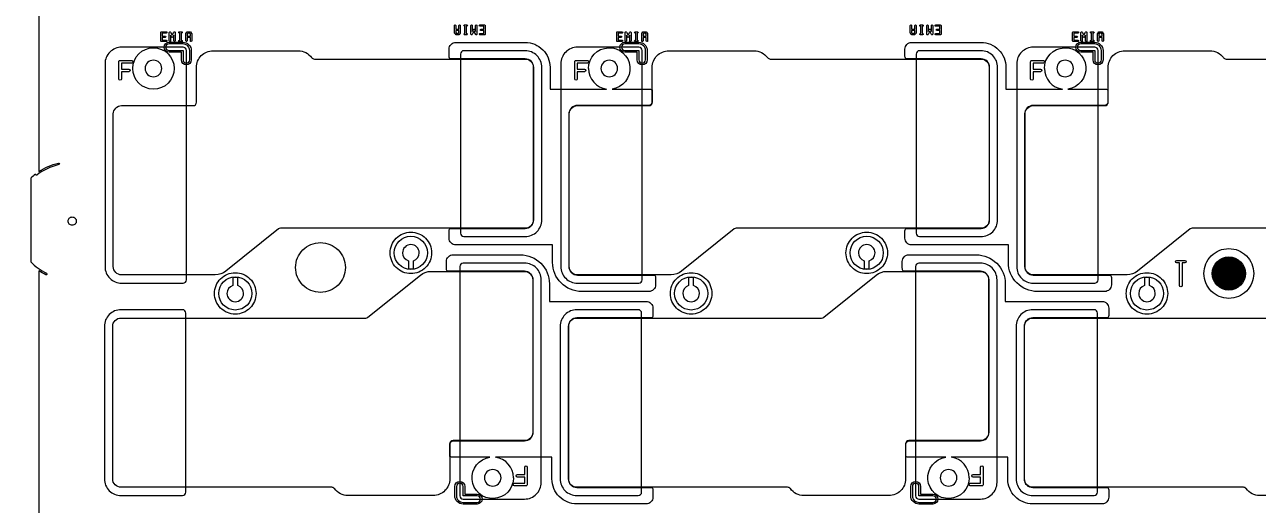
# Model space of a CAD drawing. Extents: x 2541 to 3941, y 2348 to 3338.
# Drawn here: x 2709.7 to 2783.9, y 3045.4 to 3074.4 of the extents above; entities that cross this region are included whole.
import ezdxf

# ---------------------------------------------------------------- set-up
doc = ezdxf.new("R2010")
doc.units = 0
doc.layers.get('0').update_dxf_attribs({"lineweight": 0})
doc.layers.get('Defpoints').update_dxf_attribs({"lineweight": 0})
doc.layers.add('EMI-T', color=6, linetype='Continuous', lineweight=0)
doc.layers.add('尺寸線', color=3, linetype='Continuous', lineweight=0)
doc.layers.add('t_layer0', color=1, linetype='Continuous')
doc.styles.get("Standard").update_dxf_attribs({"font": 'simplex.shx', "height": 2.7})
doc.dimstyles.get("Standard").update_dxf_attribs({"dimtxt": 6, "dimasz": 0.18, "dimexe": 0.18, "dimexo": 0.0625, "dimgap": 0.09, "dimtad": 0, "dimtih": 1, "dimtoh": 1, "dimdec": 4, "dimzin": 0, "dimdsep": 46, "dimtxsty": 'Standard', "dimcen": 0.09, "dimadec": 0, "dimazin": 0, "dimtfac": 1, "dimtdec": 4, "dimtofl": 0, "dimtmove": 0, "dimatfit": 3, "dimfxl": 0, "dimtolj": 1, "dimtzin": 0, "dimarcsym": 0})

# ---------------------------------------------------------------- blocks, each defined once
blk = doc.blocks.new('PAD_R1')
at = {"const_width": 0.5}
blk.add_lwpolyline([(0.25, 0, 1), (-0.25, 0, 1)], format="xyb", close=True, dxfattribs=at)
blk = doc.blocks.new('*D34')
at = {"layer": 'Defpoints', "color": 0, "linetype": 'Continuous'}
for p in [(2688.35, 3101.014), (2717.414, 3100.624), (2712.612, 2742.594)]:
    blk.add_point(p, dxfattribs=at)
at = {"layer": '尺寸線', "color": 0, "linetype": 'Continuous', "lineweight": -2}
for p, q in [((2688.348, 3100.834), (2685.968, 2923.439)), ((2717.352, 3100.625), (2688.17, 3101.016)), ((2683.55, 2743.164), (2685.93, 2920.559)), ((2712.549, 2742.595), (2683.368, 2742.986))]:
    blk.add_line(p, q, dxfattribs=at)
at = {"layer": '尺寸線', "color": 0, "linetype": 'Continuous'}
for points in [[(2688.378, 3100.833), (2688.318, 3100.834), (2688.35, 3101.014)], [(2683.52, 2743.164), (2683.58, 2743.163), (2683.548, 2742.984)]]:
    blk.add_solid(points, dxfattribs=at)
at = {"layer": '尺寸線', "color": 0, "linetype": 'Continuous', "insert": (2685.949, 2921.999), "char_height": 2.7, "attachment_point": 5}
blk.add_mtext('\\A1;358.0624', dxfattribs=at)

msp = doc.modelspace()

# ---------------------------------------------------------------- linework, layer by layer
for p, q in [((2719.0453, 3073.3317), (2718.97577, 3073.3317)), ((2736.22814, 3073.74094), (2736.15861, 3073.74094)), ((2746.5153, 3073.3317), (2746.44577, 3073.3317)), ((2763.69814, 3073.74094), (2763.62861, 3073.74094)), ((2773.9853, 3073.3317), (2773.91577, 3073.3317))]:
    msp.add_line(p, q)
at = {"linetype": 'Continuous'}
for points in [[(2859.72466, 3110.3846), (2859.72466, 3108.2646), (2859.86672, 3108.2646), (2859.86672, 3106.7646), (2853.66672, 3106.7646), (2853.66672, 3107.72034), (2851.16672, 3107.72034), (2851.16672, 3106.7646), (2844.96672, 3106.7646), (2844.96672, 3107.72034), (2842.46672, 3107.72034), (2842.46672, 3106.7646), (2836.26672, 3106.7646), (2836.26672, 3107.6146), (2834.01672, 3107.6146), (2834.01672, 3115.0146), (2712.62077, 3115.0146, -0.117594), (2712.08276, 3114.25859, -0.169419), (2712.51672, 3113.0146, -0.414214), (2710.51672, 3111.0146), (2710.51672, 3065.50792)], [(2718.36623, 3073.3717), (2718.36623, 3073.88791, -0.782664), (2718.44145, 3073.90722), (2718.5453, 3073.71435)], [(2718.5453, 3073.71435), (2718.64916, 3073.90722, -0.782665), (2718.72438, 3073.88791), (2718.72438, 3073.3717, -1), (2718.64438, 3073.3717), (2718.64438, 3073.72959)], [(2718.97577, 3073.3317, -1), (2718.97577, 3073.4117), (2719.0053, 3073.4117), (2719.0053, 3073.84825), (2718.97577, 3073.84825, -1), (2718.97577, 3073.92825), (2719.0453, 3073.92825), (2719.11484, 3073.92825, -1), (2719.11484, 3073.84825), (2719.0853, 3073.84825), (2719.0853, 3073.4117), (2719.11484, 3073.4117, -1), (2719.11484, 3073.3317), (2719.0453, 3073.3317)], [(2719.36623, 3073.3717), (2719.36623, 3073.62997), (2719.36623, 3073.80216, -0.173189), (2719.37527, 3073.82748), (2719.4445, 3073.9132, -0.228301), (2719.47577, 3073.92825), (2719.61484, 3073.92825, -0.228253), (2719.64611, 3073.9132), (2719.71534, 3073.82748, -0.173127), (2719.72438, 3073.80216), (2719.72438, 3073.62997)], [(2735.54907, 3073.86704), (2735.54907, 3074.03922), (2735.54907, 3074.2975, -1), (2735.62907, 3074.2975), (2735.62907, 3074.07922), (2735.82722, 3074.07922), (2735.82722, 3074.2975, -1), (2735.90722, 3074.2975), (2735.90722, 3074.03922)], [(2735.90722, 3074.03922), (2735.90722, 3073.86704, -0.173189), (2735.89818, 3073.84172), (2735.82895, 3073.756, -0.228301), (2735.79768, 3073.74094), (2735.65861, 3073.74094, -0.228253), (2735.62734, 3073.756), (2735.55811, 3073.84172, -0.173127), (2735.54907, 3073.86704)], [(2736.15861, 3073.74094, -1), (2736.15861, 3073.82094), (2736.18814, 3073.82094), (2736.18814, 3074.2575), (2736.15861, 3074.2575, -1), (2736.15861, 3074.3375), (2736.22814, 3074.3375), (2736.29768, 3074.3375, -1), (2736.29768, 3074.2575), (2736.26814, 3074.2575), (2736.26814, 3073.82094), (2736.29768, 3073.82094, -1), (2736.29768, 3073.74094), (2736.22814, 3073.74094)], [(2736.54907, 3073.78129), (2736.54907, 3074.2975, -1), (2736.62907, 3074.2975), (2736.62907, 3073.9396)], [(2736.72814, 3073.95485), (2736.62429, 3073.76198, -0.782665), (2736.54907, 3073.78129)], [(2736.62907, 3073.9396), (2736.69292, 3074.05819, -0.597324), (2736.76336, 3074.05819), (2736.82722, 3073.9396)], [(2736.82722, 3073.9396), (2736.82722, 3074.2975, -1), (2736.90722, 3074.2975), (2736.90722, 3073.78129, -0.782664), (2736.832, 3073.76198), (2736.72814, 3073.95485)], [(2737.08907, 3073.74094, -1), (2737.08907, 3073.82094), (2737.32722, 3073.82094), (2737.32722, 3073.99922), (2737.15861, 3073.99922, -1), (2737.15861, 3074.07922), (2737.32722, 3074.07922), (2737.32722, 3074.2575), (2737.08907, 3074.2575, -1), (2737.08907, 3074.3375), (2737.36722, 3074.3375, -0.414265), (2737.40722, 3074.2975), (2737.40722, 3074.03922)], [(2737.40722, 3074.03922), (2737.40722, 3073.78094, -0.414265), (2737.36722, 3073.74094), (2737.08907, 3073.74094)], [(2745.83623, 3073.3717), (2745.83623, 3073.88791, -0.782664), (2745.91145, 3073.90722), (2746.0153, 3073.71435)], [(2746.0153, 3073.71435), (2746.11916, 3073.90722, -0.782665), (2746.19438, 3073.88791), (2746.19438, 3073.3717, -1), (2746.11438, 3073.3717), (2746.11438, 3073.72959)], [(2746.44577, 3073.3317, -1), (2746.44577, 3073.4117), (2746.4753, 3073.4117), (2746.4753, 3073.84825), (2746.44577, 3073.84825, -1), (2746.44577, 3073.92825), (2746.5153, 3073.92825), (2746.58484, 3073.92825, -1), (2746.58484, 3073.84825), (2746.5553, 3073.84825), (2746.5553, 3073.4117), (2746.58484, 3073.4117, -1), (2746.58484, 3073.3317), (2746.5153, 3073.3317)], [(2746.83623, 3073.3717), (2746.83623, 3073.62997), (2746.83623, 3073.80216, -0.173189), (2746.84527, 3073.82748), (2746.9145, 3073.9132, -0.228301), (2746.94577, 3073.92825), (2747.08484, 3073.92825, -0.228253), (2747.11611, 3073.9132), (2747.18534, 3073.82748, -0.173127), (2747.19438, 3073.80216), (2747.19438, 3073.62997)], [(2763.01907, 3073.86704), (2763.01907, 3074.03922), (2763.01907, 3074.2975, -1), (2763.09907, 3074.2975), (2763.09907, 3074.07922), (2763.29722, 3074.07922), (2763.29722, 3074.2975, -1), (2763.37722, 3074.2975), (2763.37722, 3074.03922)], [(2763.37722, 3074.03922), (2763.37722, 3073.86704, -0.173189), (2763.36818, 3073.84172), (2763.29895, 3073.756, -0.228301), (2763.26768, 3073.74094), (2763.12861, 3073.74094, -0.228253), (2763.09734, 3073.756), (2763.02811, 3073.84172, -0.173127), (2763.01907, 3073.86704)], [(2763.62861, 3073.74094, -1), (2763.62861, 3073.82094), (2763.65814, 3073.82094), (2763.65814, 3074.2575), (2763.62861, 3074.2575, -1), (2763.62861, 3074.3375), (2763.69814, 3074.3375), (2763.76768, 3074.3375, -1), (2763.76768, 3074.2575), (2763.73814, 3074.2575), (2763.73814, 3073.82094), (2763.76768, 3073.82094, -1), (2763.76768, 3073.74094), (2763.69814, 3073.74094)], [(2764.01907, 3073.78129), (2764.01907, 3074.2975, -1), (2764.09907, 3074.2975), (2764.09907, 3073.9396)], [(2764.19814, 3073.95485), (2764.09429, 3073.76198, -0.782665), (2764.01907, 3073.78129)], [(2764.09907, 3073.9396), (2764.16292, 3074.05819, -0.597324), (2764.23336, 3074.05819), (2764.29722, 3073.9396)], [(2764.29722, 3073.9396), (2764.29722, 3074.2975, -1), (2764.37722, 3074.2975), (2764.37722, 3073.78129, -0.782664), (2764.302, 3073.76198), (2764.19814, 3073.95485)], [(2764.55907, 3073.74094, -1), (2764.55907, 3073.82094), (2764.79722, 3073.82094), (2764.79722, 3073.99922), (2764.62861, 3073.99922, -1), (2764.62861, 3074.07922), (2764.79722, 3074.07922), (2764.79722, 3074.2575), (2764.55907, 3074.2575, -1), (2764.55907, 3074.3375), (2764.83722, 3074.3375, -0.414265), (2764.87722, 3074.2975), (2764.87722, 3074.03922)], [(2764.87722, 3074.03922), (2764.87722, 3073.78094, -0.414265), (2764.83722, 3073.74094), (2764.55907, 3073.74094)], [(2773.30623, 3073.3717), (2773.30623, 3073.88791, -0.782664), (2773.38145, 3073.90722), (2773.4853, 3073.71435)], [(2773.4853, 3073.71435), (2773.58916, 3073.90722, -0.782665), (2773.66438, 3073.88791), (2773.66438, 3073.3717, -1), (2773.58438, 3073.3717), (2773.58438, 3073.72959)], [(2773.91577, 3073.3317, -1), (2773.91577, 3073.4117), (2773.9453, 3073.4117), (2773.9453, 3073.84825), (2773.91577, 3073.84825, -1), (2773.91577, 3073.92825), (2773.9853, 3073.92825), (2774.05484, 3073.92825, -1), (2774.05484, 3073.84825), (2774.0253, 3073.84825), (2774.0253, 3073.4117), (2774.05484, 3073.4117, -1), (2774.05484, 3073.3317), (2773.9853, 3073.3317)], [(2774.30623, 3073.3717), (2774.30623, 3073.62997), (2774.30623, 3073.80216, -0.173189), (2774.31527, 3073.82748), (2774.3845, 3073.9132, -0.228301), (2774.41577, 3073.92825), (2774.55484, 3073.92825, -0.228253), (2774.58611, 3073.9132), (2774.65534, 3073.82748, -0.173127), (2774.66438, 3073.80216), (2774.66438, 3073.62997)], [(2718.44623, 3073.72959), (2718.44623, 3073.3717, -1), (2718.36623, 3073.3717)], [(2718.64438, 3073.72959), (2718.58052, 3073.61101, -0.597324), (2718.51008, 3073.61101), (2718.44623, 3073.72959)], [(2719.72438, 3073.62997), (2719.72438, 3073.3717, -1), (2719.64438, 3073.3717), (2719.64438, 3073.58997), (2719.44623, 3073.58997), (2719.44623, 3073.3717, -1), (2719.36623, 3073.3717)], [(2735.2303, 3061.4846), (2735.2303, 3061.8846, -0.124386), (2735.27831, 3062.0746), (2739.8152, 3062.0746, 0.414365), (2740.32507, 3062.58473), (2740.32507, 3071.7846, 0.414366), (2739.8152, 3072.29473), (2735.27831, 3072.29473, -0.124392), (2735.2303, 3072.48473), (2735.2303, 3072.88473, -0.414218), (2735.6303, 3073.28473), (2739.8152, 3073.28473, -0.414364), (2741.31507, 3071.78409), (2741.31507, 3070.47473), (2744.7203, 3070.47473)], [(2745.91623, 3073.72959), (2745.91623, 3073.3717, -1), (2745.83623, 3073.3717)], [(2746.11438, 3073.72959), (2746.05052, 3073.61101, -0.597324), (2745.98008, 3073.61101), (2745.91623, 3073.72959)], [(2747.19438, 3073.62997), (2747.19438, 3073.3717, -1), (2747.11438, 3073.3717), (2747.11438, 3073.58997), (2746.91623, 3073.58997), (2746.91623, 3073.3717, -1), (2746.83623, 3073.3717)], [(2762.7003, 3061.4846), (2762.7003, 3061.8846, -0.124386), (2762.74831, 3062.0746), (2767.2852, 3062.0746, 0.414365), (2767.79507, 3062.58473), (2767.79507, 3071.7846, 0.414366), (2767.2852, 3072.29473), (2762.74831, 3072.29473, -0.124392), (2762.7003, 3072.48473), (2762.7003, 3072.88473, -0.414218), (2763.1003, 3073.28473), (2767.2852, 3073.28473, -0.414364), (2768.78507, 3071.78409), (2768.78507, 3070.47473), (2772.1903, 3070.47473)], [(2773.38623, 3073.72959), (2773.38623, 3073.3717, -1), (2773.30623, 3073.3717)], [(2773.58438, 3073.72959), (2773.52052, 3073.61101, -0.597324), (2773.45008, 3073.61101), (2773.38623, 3073.72959)], [(2774.66438, 3073.62997), (2774.66438, 3073.3717, -1), (2774.58438, 3073.3717), (2774.58438, 3073.58997), (2774.38623, 3073.58997), (2774.38623, 3073.3717, -1), (2774.30623, 3073.3717)], [(2743.63437, 3071.71391, -2.205962), (2745.04845, 3070.47473), (2747.27218, 3070.47473, -0.124388), (2747.46218, 3070.42672), (2747.46218, 3069.67473, -0.414224), (2747.27218, 3069.48473), (2742.9652, 3069.48473, 0.414218), (2742.45508, 3068.9746), (2742.45508, 3059.77472, 0.414217), (2742.9652, 3059.2646), (2747.62418, 3059.2646, -0.124388), (2747.67218, 3059.0746), (2747.67218, 3058.6746, -0.414218), (2747.27218, 3058.2746), (2743.21508, 3058.2746, -0.414215), (2741.46508, 3060.0246), (2741.46508, 3061.0846), (2735.6303, 3061.0846, -0.414218), (2735.2303, 3061.4846)], [(2771.10437, 3071.71391, -2.205962), (2772.51845, 3070.47473), (2774.74218, 3070.47473, -0.124388), (2774.93218, 3070.42672), (2774.93218, 3069.67473, -0.414224), (2774.74218, 3069.48473), (2770.4352, 3069.48473, 0.414218), (2769.92508, 3068.9746), (2769.92508, 3059.77472, 0.414217), (2770.4352, 3059.2646), (2775.09418, 3059.2646, -0.124388), (2775.14218, 3059.0746), (2775.14218, 3058.6746, -0.414218), (2774.74218, 3058.2746), (2770.68508, 3058.2746, -0.414215), (2768.93508, 3060.0246), (2768.93508, 3061.0846), (2763.1003, 3061.0846, -0.414218), (2762.7003, 3061.4846)], [(2710.51672, 3065.50792, -0.089115), (2711.68369, 3066.01689, -1), (2711.70683, 3065.9196, 0.10603), (2710.38175, 3065.28802, -0.79536), (2710.30646, 3065.34987, 0.026722), (2710.01672, 3065.09801), (2710.01672, 3060.06511, 0.084762), (2710.97115, 3059.37434, -1), (2710.92699, 3059.28462, -0.032932), (2710.51672, 3059.52127)], [(2735.07127, 3059.6846), (2735.07127, 3060.0846, -0.414218), (2735.47127, 3060.4846), (2739.52837, 3060.4846, -0.414215), (2741.27837, 3058.7346), (2741.27837, 3057.6746), (2747.11314, 3057.6746, -0.414218), (2747.51314, 3057.2746), (2747.51314, 3056.8746, -0.124388), (2747.46514, 3056.6846), (2742.92825, 3056.6846, 0.414365), (2742.41838, 3056.17447), (2742.41838, 3046.9746, 0.414366), (2742.92825, 3046.46446), (2747.46514, 3046.46446, -0.124388), (2747.51314, 3046.27446), (2747.51314, 3045.87446, -0.414218), (2747.11314, 3045.47446), (2742.92825, 3045.47446, -0.414364), (2741.42838, 3046.9751), (2741.42838, 3048.28447), (2738.02315, 3048.28447)], [(2762.54127, 3059.6846), (2762.54127, 3060.0846, -0.414218), (2762.94127, 3060.4846), (2766.99837, 3060.4846, -0.414215), (2768.74837, 3058.7346), (2768.74837, 3057.6746), (2774.58314, 3057.6746, -0.414218), (2774.98314, 3057.2746), (2774.98314, 3056.8746, -0.124388), (2774.93514, 3056.6846), (2770.39825, 3056.6846, 0.414365), (2769.88838, 3056.17447), (2769.88838, 3046.9746, 0.414366), (2770.39825, 3046.46446), (2774.93514, 3046.46446, -0.124388), (2774.98314, 3046.27446), (2774.98314, 3045.87446, -0.414218), (2774.58314, 3045.47446), (2770.39825, 3045.47446, -0.414364), (2768.89838, 3046.9751), (2768.89838, 3048.28447), (2765.49315, 3048.28447)], [(2710.51672, 3059.52127), (2710.51672, 2917.09717, -0.142084), (2713.27892, 2917.45616), (2713.27892, 2916.94958, 0.19212), (2710.01672, 2916.25625), (2710.01672, 2908.77294, 0.192121), (2713.27892, 2908.07962), (2713.27892, 2907.57303, -0.142084), (2710.51672, 2907.93202), (2710.51672, 2775.50792)], [(2739.10907, 3047.04528, -2.205962), (2737.695, 3048.28447), (2735.47127, 3048.28447, -0.124386), (2735.28127, 3048.33247), (2735.28127, 3049.08447, -0.414224), (2735.47127, 3049.27447), (2739.77824, 3049.27447, 0.414218), (2740.28837, 3049.78459), (2740.28837, 3058.98447, 0.414217), (2739.77824, 3059.4946), (2735.11927, 3059.4946, -0.124392), (2735.07127, 3059.6846)], [(2766.57907, 3047.04528, -2.205962), (2765.165, 3048.28447), (2762.94127, 3048.28447, -0.124386), (2762.75127, 3048.33247), (2762.75127, 3049.08447, -0.414224), (2762.94127, 3049.27447), (2767.24824, 3049.27447, 0.414218), (2767.75837, 3049.78459), (2767.75837, 3058.98447, 0.414217), (2767.24824, 3059.4946), (2762.58927, 3059.4946, -0.124392), (2762.54127, 3059.6846)], [(2739.17075, 3046.5658, -1), (2739.17075, 3046.7158), (2739.79112, 3046.7158), (2739.79112, 3047.08732), (2739.3446, 3047.08732, -1), (2739.3446, 3047.23732), (2739.79112, 3047.23732), (2739.79112, 3047.68385, -1), (2739.94112, 3047.68385), (2739.94112, 3047.16232)], [(2739.94112, 3047.16232), (2739.94112, 3046.6408, -0.414241), (2739.86612, 3046.5658), (2739.17075, 3046.5658)], [(2766.64075, 3046.5658, -1), (2766.64075, 3046.7158), (2767.26112, 3046.7158), (2767.26112, 3047.08732), (2766.8146, 3047.08732, -1), (2766.8146, 3047.23732), (2767.26112, 3047.23732), (2767.26112, 3047.68385, -1), (2767.41112, 3047.68385), (2767.41112, 3047.16232)], [(2767.41112, 3047.16232), (2767.41112, 3046.6408, -0.414241), (2767.33612, 3046.5658), (2766.64075, 3046.5658)]]:
    msp.add_lwpolyline(points, format="xyb", dxfattribs=at)
for points in [[(2717.86623, 3073.3717), (2717.86623, 3073.62997), (2717.86623, 3073.88825, -0.414265), (2717.90623, 3073.92825), (2718.18438, 3073.92825, -1), (2718.18438, 3073.84825), (2717.94623, 3073.84825), (2717.94623, 3073.66997), (2718.11484, 3073.66997, -1), (2718.11484, 3073.58997), (2717.94623, 3073.58997), (2717.94623, 3073.4117), (2718.18438, 3073.4117, -1), (2718.18438, 3073.3317), (2717.90623, 3073.3317, -0.414265)], [(2745.33623, 3073.3717), (2745.33623, 3073.62997), (2745.33623, 3073.88825, -0.414265), (2745.37623, 3073.92825), (2745.65438, 3073.92825, -1), (2745.65438, 3073.84825), (2745.41623, 3073.84825), (2745.41623, 3073.66997), (2745.58484, 3073.66997, -1), (2745.58484, 3073.58997), (2745.41623, 3073.58997), (2745.41623, 3073.4117), (2745.65438, 3073.4117, -1), (2745.65438, 3073.3317), (2745.37623, 3073.3317, -0.414265)], [(2772.80623, 3073.3717), (2772.80623, 3073.62997), (2772.80623, 3073.88825, -0.414265), (2772.84623, 3073.92825), (2773.12438, 3073.92825, -1), (2773.12438, 3073.84825), (2772.88623, 3073.84825), (2772.88623, 3073.66997), (2773.05484, 3073.66997, -1), (2773.05484, 3073.58997), (2772.88623, 3073.58997), (2772.88623, 3073.4117), (2773.12438, 3073.4117, -1), (2773.12438, 3073.3317), (2772.84623, 3073.3317, -0.414265)], [(2718.35244, 3072.69531, -1), (2718.35244, 3073.29531), (2719.19715, 3073.29531, -0.414217), (2719.69715, 3072.79531), (2719.69715, 3072.23231, -1), (2719.09715, 3072.23231), (2719.09715, 3072.69531)], [(2718.35244, 3072.79531), (2719.19715, 3072.79531), (2719.19715, 3072.24124, 1), (2719.59715, 3072.24124), (2719.59715, 3072.79531, 0.414218), (2719.19715, 3073.19531), (2718.35244, 3073.19531, 1)], [(2745.82244, 3072.69531, -1), (2745.82244, 3073.29531), (2746.66715, 3073.29531, -0.414217), (2747.16715, 3072.79531), (2747.16715, 3072.23231, -1), (2746.56715, 3072.23231), (2746.56715, 3072.69531)], [(2745.82244, 3072.79531), (2746.66715, 3072.79531), (2746.66715, 3072.24124, 1), (2747.06715, 3072.24124), (2747.06715, 3072.79531, 0.414218), (2746.66715, 3073.19531), (2745.82244, 3073.19531, 1)], [(2773.29244, 3072.69531, -1), (2773.29244, 3073.29531), (2774.13715, 3073.29531, -0.414217), (2774.63715, 3072.79531), (2774.63715, 3072.23231, -1), (2774.03715, 3072.23231), (2774.03715, 3072.69531)], [(2773.29244, 3072.79531), (2774.13715, 3072.79531), (2774.13715, 3072.24124, 1), (2774.53715, 3072.24124), (2774.53715, 3072.79531, 0.414218), (2774.13715, 3073.19531), (2773.29244, 3073.19531, 1)], [(2714.99508, 3059.77472), (2714.99508, 3068.9746, -0.414219), (2715.4952, 3069.47473), (2719.80218, 3069.47473, 0.414223), (2720.00218, 3069.67473), (2720.00218, 3071.77952, -0.414215), (2721.00218, 3072.77952), (2726.13907, 3072.77952, -0.24029), (2726.94871, 3072.36692, 0.240069), (2727.11015, 3072.28473), (2739.8152, 3072.28473, -0.414366), (2740.31507, 3071.7846), (2740.31507, 3062.58472, -0.414365), (2739.8152, 3062.0846), (2725.06567, 3062.0846, 0.170771), (2724.94046, 3062.04056), (2721.76951, 3059.49481, -0.170765), (2721.14341, 3059.2746), (2715.4952, 3059.2746, -0.414218)], [(2742.46508, 3059.77472), (2742.46508, 3068.9746, -0.414219), (2742.9652, 3069.47473), (2747.27218, 3069.47473, 0.414223), (2747.47218, 3069.67473), (2747.47218, 3071.77952, -0.414215), (2748.47218, 3072.77952), (2753.60907, 3072.77952, -0.24029), (2754.41871, 3072.36692, 0.240069), (2754.58015, 3072.28473), (2767.2852, 3072.28473, -0.414366), (2767.78507, 3071.7846), (2767.78507, 3062.58472, -0.414365), (2767.2852, 3062.0846), (2752.53567, 3062.0846, 0.170771), (2752.41046, 3062.04056), (2749.23951, 3059.49481, -0.170765), (2748.61341, 3059.2746), (2742.9652, 3059.2746, -0.414218)], [(2769.93508, 3059.77472), (2769.93508, 3068.9746, -0.414219), (2770.4352, 3069.47473), (2774.74218, 3069.47473, 0.414223), (2774.94218, 3069.67473), (2774.94218, 3071.77952, -0.414215), (2775.94218, 3072.77952), (2781.07907, 3072.77952, -0.24029), (2781.88871, 3072.36692, 0.240069), (2782.05015, 3072.28473), (2794.7552, 3072.28473, -0.414366), (2795.25507, 3071.7846), (2795.25507, 3062.58472, -0.414365), (2794.7552, 3062.0846), (2780.00567, 3062.0846, 0.170771), (2779.88046, 3062.04056), (2776.70951, 3059.49481, -0.170765), (2776.08341, 3059.2746), (2770.4352, 3059.2746, -0.414218)], [(2715.33233, 3071.07535), (2715.33233, 3071.59687), (2715.33233, 3072.1184, -0.414241), (2715.40733, 3072.1934), (2716.10269, 3072.1934, -1), (2716.10269, 3072.0434), (2715.48233, 3072.0434), (2715.48233, 3071.67187), (2715.92885, 3071.67187, -1), (2715.92885, 3071.52187), (2715.48233, 3071.52187), (2715.48233, 3071.07535, -1)], [(2716.91437, 3071.71391, 0.414217), (2717.41437, 3071.21391, 0.414217), (2717.91437, 3071.71391, 0.414217), (2717.41437, 3072.21391, 0.414217)], [(2742.80233, 3071.07535), (2742.80233, 3071.59687), (2742.80233, 3072.1184, -0.414241), (2742.87733, 3072.1934), (2743.57269, 3072.1934, -1), (2743.57269, 3072.0434), (2742.95233, 3072.0434), (2742.95233, 3071.67187), (2743.39885, 3071.67187, -1), (2743.39885, 3071.52187), (2742.95233, 3071.52187), (2742.95233, 3071.07535, -1)], [(2744.38437, 3071.71391, 0.414217), (2744.88437, 3071.21391, 0.414217), (2745.38437, 3071.71391, 0.414217), (2744.88437, 3072.21391, 0.414217)], [(2770.27233, 3071.07535), (2770.27233, 3071.59687), (2770.27233, 3072.1184, -0.414241), (2770.34733, 3072.1934), (2771.04269, 3072.1934, -1), (2771.04269, 3072.0434), (2770.42233, 3072.0434), (2770.42233, 3071.67187), (2770.86885, 3071.67187, -1), (2770.86885, 3071.52187), (2770.42233, 3071.52187), (2770.42233, 3071.07535, -1)], [(2771.85437, 3071.71391, 0.414217), (2772.35437, 3071.21391, 0.414217), (2772.85437, 3071.71391, 0.414217), (2772.35437, 3072.21391, 0.414217)], [(2712.26672, 3062.5146, -0.414222), (2712.51672, 3062.7646, -0.414222), (2712.76672, 3062.5146, -0.414222), (2712.51672, 3062.2646, -0.414222)], [(2731.67699, 3060.60071, -0.414215), (2732.92699, 3061.85071, -0.414215), (2734.17699, 3060.60071, -0.414215), (2732.92699, 3059.35071, -0.414215)], [(2759.14699, 3060.60071, -0.414215), (2760.39699, 3061.85071, -0.414215), (2761.64699, 3060.60071, -0.414215), (2760.39699, 3059.35071, -0.414215)], [(2725.97892, 3059.72021, -0.414215), (2727.47892, 3061.22021, -0.414215), (2728.97892, 3059.72021, -0.414215), (2727.47892, 3058.22021, -0.414215)], [(2732.42699, 3060.60071, 0.327542), (2732.77699, 3060.12374), (2732.77699, 3059.64957), (2733.07699, 3059.64957), (2733.07699, 3060.12374, 0.327544), (2733.42699, 3060.60071, 0.414217), (2732.92699, 3061.10071, 0.414217)], [(2759.89699, 3060.60071, 0.327542), (2760.24699, 3060.12374), (2760.24699, 3059.64957), (2760.54699, 3059.64957), (2760.54699, 3060.12374, 0.327544), (2760.89699, 3060.60071, 0.414217), (2760.39699, 3061.10071, 0.414217)], [(2780.71865, 3059.36067, -0.414215), (2782.21865, 3060.86067, -0.414215), (2783.71865, 3059.36067, -0.414215), (2782.21865, 3057.86067, -0.414215)], [(2779.07963, 3060.00059, -1), (2779.07963, 3060.15059), (2779.32798, 3060.15059), (2779.57632, 3060.15059, -1), (2779.57632, 3060.00059), (2779.40298, 3060.00059), (2779.40298, 3058.63519, -1), (2779.25298, 3058.63519), (2779.25298, 3060.00059)], [(2714.95838, 3046.97459), (2714.95838, 3056.17447, -0.414365), (2715.45825, 3056.6746), (2730.20778, 3056.6746, 0.170771), (2730.33299, 3056.71863), (2733.50394, 3059.26438, -0.170765), (2734.13004, 3059.4846), (2739.77824, 3059.4846, -0.414218), (2740.27837, 3058.98447), (2740.27837, 3049.78459, -0.414219), (2739.77824, 3049.28447), (2735.47127, 3049.28447, 0.414223), (2735.27127, 3049.08447), (2735.27127, 3046.97967, -0.414215), (2734.27127, 3045.97967), (2729.13437, 3045.97967, -0.24029), (2728.32474, 3046.39227, 0.240069), (2728.1633, 3046.47446), (2715.45825, 3046.47446, -0.414366)], [(2721.09646, 3058.15848, -0.414215), (2722.34646, 3059.40848, -0.414215), (2723.59646, 3058.15848, -0.414215), (2722.34646, 3056.90848, -0.414215)], [(2721.84646, 3058.15848, 0.414217), (2722.34646, 3057.65848, 0.414217), (2722.84646, 3058.15848, 0.327542), (2722.49646, 3058.63545), (2722.49646, 3059.10962), (2722.19646, 3059.10962), (2722.19646, 3058.63545, 0.327544)], [(2742.42838, 3046.97459), (2742.42838, 3056.17447, -0.414365), (2742.92825, 3056.6746), (2757.67778, 3056.6746, 0.170771), (2757.80299, 3056.71863), (2760.97394, 3059.26438, -0.170765), (2761.60004, 3059.4846), (2767.24824, 3059.4846, -0.414218), (2767.74837, 3058.98447), (2767.74837, 3049.78459, -0.414219), (2767.24824, 3049.28447), (2762.94127, 3049.28447, 0.414223), (2762.74127, 3049.08447), (2762.74127, 3046.97967, -0.414215), (2761.74127, 3045.97967), (2756.60437, 3045.97967, -0.24029), (2755.79474, 3046.39227, 0.240069), (2755.6333, 3046.47446), (2742.92825, 3046.47446, -0.414366)], [(2748.56646, 3058.15848, -0.414215), (2749.81646, 3059.40848, -0.414215), (2751.06646, 3058.15848, -0.414215), (2749.81646, 3056.90848, -0.414215)], [(2749.31646, 3058.15848, 0.414217), (2749.81646, 3057.65848, 0.414217), (2750.31646, 3058.15848, 0.327542), (2749.96646, 3058.63545), (2749.96646, 3059.10962), (2749.66646, 3059.10962), (2749.66646, 3058.63545, 0.327544)], [(2769.89838, 3046.97459), (2769.89838, 3056.17447, -0.414365), (2770.39825, 3056.6746), (2785.14778, 3056.6746, 0.170771), (2785.27299, 3056.71863), (2788.44394, 3059.26438, -0.170765), (2789.07004, 3059.4846), (2794.71824, 3059.4846, -0.414218), (2795.21837, 3058.98447), (2795.21837, 3049.78459, -0.414219), (2794.71824, 3049.28447), (2790.41127, 3049.28447, 0.414223), (2790.21127, 3049.08447), (2790.21127, 3046.97967, -0.414215), (2789.21127, 3045.97967), (2784.07437, 3045.97967, -0.24029), (2783.26474, 3046.39227, 0.240069), (2783.1033, 3046.47446), (2770.39825, 3046.47446, -0.414366)], [(2776.03646, 3058.15848, -0.414215), (2777.28646, 3059.40848, -0.414215), (2778.53646, 3058.15848, -0.414215), (2777.28646, 3056.90848, -0.414215)], [(2776.78646, 3058.15848, 0.414217), (2777.28646, 3057.65848, 0.414217), (2777.78646, 3058.15848, 0.327542), (2777.43646, 3058.63545), (2777.43646, 3059.10962), (2777.13646, 3059.10962), (2777.13646, 3058.63545, 0.327544)], [(2737.35907, 3047.04528, 0.414217), (2737.85907, 3046.54528, 0.414217), (2738.35907, 3047.04528, 0.414217), (2737.85907, 3047.54528, 0.414217)], [(2764.82907, 3047.04528, 0.414217), (2765.32907, 3046.54528, 0.414217), (2765.82907, 3047.04528, 0.414217), (2765.32907, 3047.54528, 0.414217)], [(2735.57629, 3045.96388), (2735.57629, 3046.52689, -1), (2736.17629, 3046.52689), (2736.17629, 3046.06388), (2736.92101, 3046.06388, -1), (2736.92101, 3045.46388), (2736.07629, 3045.46388, -0.414217)], [(2735.67629, 3045.96388, 0.414218), (2736.07629, 3045.56388), (2736.92101, 3045.56388, 1), (2736.92101, 3045.96388), (2736.07629, 3045.96388), (2736.07629, 3046.51796, 1), (2735.67629, 3046.51796)], [(2763.04629, 3045.96388), (2763.04629, 3046.52689, -1), (2763.64629, 3046.52689), (2763.64629, 3046.06388), (2764.39101, 3046.06388, -1), (2764.39101, 3045.46388), (2763.54629, 3045.46388, -0.414217)], [(2763.14629, 3045.96388, 0.414218), (2763.54629, 3045.56388), (2764.39101, 3045.56388, 1), (2764.39101, 3045.96388), (2763.54629, 3045.96388), (2763.54629, 3046.51796, 1), (2763.14629, 3046.51796)]]:
    msp.add_lwpolyline(points, format="xyb", close=True, dxfattribs=at)
for points in [[(2735.62907, 3073.88117), (2735.67772, 3073.82094), (2735.77857, 3073.82094), (2735.82722, 3073.88117), (2735.82722, 3073.99922), (2735.62907, 3073.99922)], [(2763.09907, 3073.88117), (2763.14772, 3073.82094), (2763.24857, 3073.82094), (2763.29722, 3073.88117), (2763.29722, 3073.99922), (2763.09907, 3073.99922)], [(2719.44623, 3073.66997), (2719.64438, 3073.66997), (2719.64438, 3073.78802), (2719.59573, 3073.84825), (2719.49488, 3073.84825), (2719.44623, 3073.78802)], [(2746.91623, 3073.66997), (2747.11438, 3073.66997), (2747.11438, 3073.78802), (2747.06573, 3073.84825), (2746.96488, 3073.84825), (2746.91623, 3073.78802)], [(2774.38623, 3073.66997), (2774.58438, 3073.66997), (2774.58438, 3073.78802), (2774.53573, 3073.84825), (2774.43488, 3073.84825), (2774.38623, 3073.78802)]]:
    msp.add_lwpolyline(points, close=True, dxfattribs=at)
msp.add_circle((2717.41437, 3071.71391), 1.25)
for centre, start, end in [((2744.88437, 3071.71391), 179.999999, 262.45759), ((2772.35437, 3071.71391), 179.999999, 262.45759), ((2737.85907, 3047.04528), 359.999999, 82.45759), ((2765.32907, 3047.04528), 359.999999, 82.45759)]:
    msp.add_arc(centre, 1.25, start, end)
at = {"layer": 'EMI-T', "linetype": 'Continuous'}
for points in [[(2714.49508, 3059.77472, 0.414215), (2715.4952, 3058.7746), (2719.19715, 3058.7746, 0.414223), (2719.39715, 3058.9746), (2719.39715, 3072.79532, 0.414223), (2719.19715, 3072.99532), (2715.4952, 3072.99532, 0.414215), (2714.49508, 3071.99519)], [(2735.91299, 3061.7846, 0.414223), (2736.11299, 3061.5846), (2739.81519, 3061.5846, 0.414363), (2740.81507, 3062.58498), (2740.81507, 3071.78435, 0.414365), (2739.81519, 3072.78473), (2736.11299, 3072.78473, 0.414223), (2735.91299, 3072.58473)], [(2741.96508, 3059.77472, 0.414215), (2742.9652, 3058.7746), (2746.66715, 3058.7746, 0.414223), (2746.86715, 3058.9746), (2746.86715, 3072.79532, 0.414223), (2746.66715, 3072.99532), (2742.9652, 3072.99532, 0.414215), (2741.96508, 3071.99519)], [(2763.38299, 3061.7846, 0.414223), (2763.58299, 3061.5846), (2767.28519, 3061.5846, 0.414363), (2768.28507, 3062.58498), (2768.28507, 3071.78435, 0.414365), (2767.28519, 3072.78473), (2763.58299, 3072.78473, 0.414223), (2763.38299, 3072.58473)], [(2769.43508, 3059.77472, 0.414215), (2770.4352, 3058.7746), (2774.13715, 3058.7746, 0.414223), (2774.33715, 3058.9746), (2774.33715, 3072.79532, 0.414223), (2774.13715, 3072.99532), (2770.4352, 3072.99532, 0.414215), (2769.43508, 3071.99519)], [(2735.87629, 3045.96388, 0.414223), (2736.07629, 3045.76388), (2739.77824, 3045.76388, 0.414215), (2740.77837, 3046.76401), (2740.77837, 3058.98448, 0.414215), (2739.77824, 3059.9846), (2736.07629, 3059.9846, 0.414223), (2735.87629, 3059.7846)], [(2763.34629, 3045.96388, 0.414223), (2763.54629, 3045.76388), (2767.24824, 3045.76388, 0.414215), (2768.24837, 3046.76401), (2768.24837, 3058.98448, 0.414215), (2767.24824, 3059.9846), (2763.54629, 3059.9846, 0.414223), (2763.34629, 3059.7846)], [(2714.45838, 3046.97485, 0.414365), (2715.45825, 3045.97447), (2719.16045, 3045.97447, 0.414223), (2719.36045, 3046.17447), (2719.36045, 3056.9746, 0.414223), (2719.16045, 3057.1746), (2715.45825, 3057.1746, 0.414363), (2714.45838, 3056.17422)], [(2741.92838, 3046.97485, 0.414365), (2742.92825, 3045.97447), (2746.63045, 3045.97447, 0.414223), (2746.83045, 3046.17447), (2746.83045, 3056.9746, 0.414223), (2746.63045, 3057.1746), (2742.92825, 3057.1746, 0.414363), (2741.92838, 3056.17422)], [(2769.39838, 3046.97485, 0.414365), (2770.39825, 3045.97447), (2774.10045, 3045.97447, 0.414223), (2774.30045, 3046.17447), (2774.30045, 3056.9746, 0.414223), (2774.10045, 3057.1746), (2770.39825, 3057.1746, 0.414363), (2769.39838, 3056.17422)]]:
    msp.add_lwpolyline(points, format="xyb", close=True, dxfattribs=at)
at = {"layer": 'EMI-T'}
for centre in [(2732.92699, 3060.60072), (2760.39699, 3060.60072), (2782.21865, 3059.36068), (2722.34645, 3058.15848), (2749.81645, 3058.15848), (2777.28645, 3058.15848)]:
    msp.add_circle(centre, 1, dxfattribs=at)

# ---------------------------------------------------------------- block references
at = {"layer": 't_layer0', "xscale": 2, "yscale": 2}
msp.add_blockref('PAD_R1', (2782.21865, 3059.36067), dxfattribs=at)

# ---------------------------------------------------------------- dimensions: what is measured, and where the dimension line sits
at = {"layer": '尺寸線', "linetype": 'Continuous'}
dim = msp.add_aligned_dim(p1=(2712.61158, 2742.59374), p2=(2717.41437, 3100.62391), distance=29.06665, dimstyle='Standard', dxfattribs=at)
dim.commit()
dim.dimension.update_dxf_attribs({"geometry": '*D34', "text_midpoint": (2685.94894, 2921.9987)})

doc.saveas('drawing.dxf')
